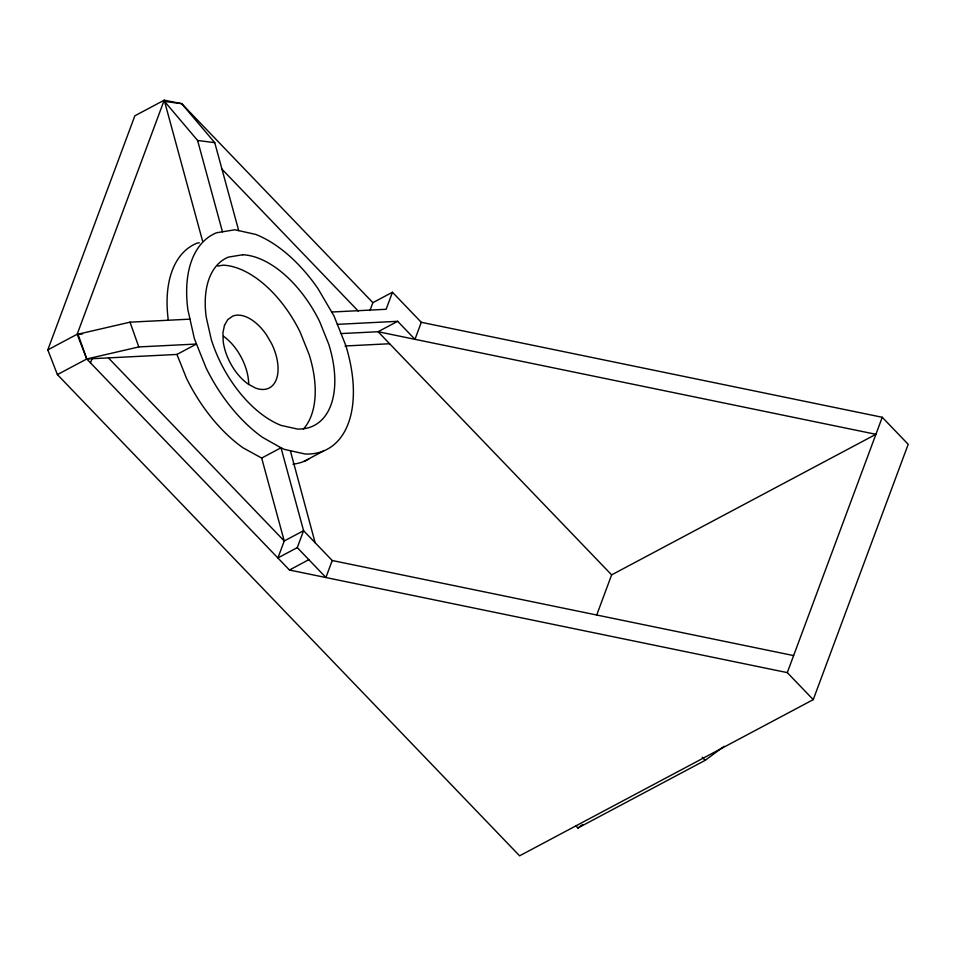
<?xml version="1.0" encoding="UTF-8"?>
<svg xmlns="http://www.w3.org/2000/svg" width="956" height="956" viewBox="0 0 956 956"><rect width="100%" height="100%" fill="white"/><g stroke="black" fill="none" stroke-linecap="round" stroke-linejoin="round"><path stroke-width="1.43" d="M372.864 302.67L392.45 292.261L421.297 322.303L882.245 417.282L908.2 444.301L813.245 699.637L519.598 855.823L57.396 374.597L47.8 349.872L134.856 115.796L164.217 100.177L181.712 103.654L372.864 302.67L369.948 310.533M813.245 699.637L787.29 672.618L289.465 570.027L90.509 362.886L92.063 358.715M261.669 458.067L284.243 540.976L277.945 557.91L297.28 547.621L303.578 530.688L281.004 447.778L262.613 437.406A121.663 68.772 62 0 1 206.054 367.845L194.391 338.723L187.89 309.804A121.663 68.772 62 0 1 216.534 232.774L234.913 229.775L255.682 234.411A121.663 68.772 62 0 1 317.954 288.581L333.979 315.934L345.642 345.056A121.663 68.772 62 0 1 305.119 454.004L284.35 449.368L281.004 447.778L261.669 458.067L243.027 447.814A121.663 68.772 62 0 1 186.48 378.265L176.944 354.437L86.757 358.978L57.396 374.597M392.45 292.261L386.116 309.29L331.684 312.026M108.398 357.891L284.243 540.976L303.578 530.688L332.222 560.515L325.912 577.484L297.28 547.621M421.297 322.303L414.964 339.32L397.66 321.312L337.349 324.347M596.628 615.246L611.637 574.879L875.923 434.311L378.086 331.72L341.304 333.572M787.29 672.618L882.245 417.282M575.942 825.936L577.938 828.015L582.67 824.514M577.938 828.015L705.181 760.331L724.11 746.313M289.465 570.027L308.836 559.654M47.8 349.872L77.161 334.253L82.467 333.979M176.944 354.437L196.518 344.029L138.787 346.932L86.757 358.978L77.161 334.253L164.217 100.177L202.505 240.781M397.66 321.312L378.086 331.72L611.637 574.879M303.924 461.425L323.498 451.005M189.981 319.149L130.028 322.16L77.998 334.206L86.757 358.978L90.509 362.886M199.338 242.8L196.96 243.183A121.663 68.772 62 0 0 168.304 320.224M217.657 266.067L223.154 265.171A94.548 53.452 62 0 1 300.148 332.126L309.206 354.76A94.548 53.452 62 0 1 303.446 428.993M345.02 345.988L389.63 343.742M214.753 142.671L181.712 103.654L164.563 101.444L197.593 140.46L214.753 142.671L238.701 230.611M332.222 560.515L793.623 655.589M221.72 168.913L358.261 311.082M702.182 757.212L705.181 760.331M130.028 322.16L138.787 346.932M197.593 140.46L222.473 231.806M290.349 450.706L315.133 542.721M223.525 336.261A40.319 22.789 62 0 1 248.703 384.587M308.884 458.988A121.663 68.772 62 0 1 292.954 464.174M224.493 325.279L222.915 332.808L223.214 341.674A40.319 22.789 62 0 0 247.986 383.954L255.192 387.921A40.319 22.789 62 0 0 271.635 343.694L266.33 334.636A40.319 22.789 62 0 0 232.714 316.137L227.827 319.591L224.493 325.279M242.74 254.762L228.448 257.092A94.548 53.452 62 0 0 206.185 316.962L211.252 339.428A94.548 53.452 62 0 0 281.16 425.42L297.304 429.017A94.548 53.452 62 0 0 328.792 344.351L319.722 321.718A94.548 53.452 62 0 0 242.74 254.762"/></g></svg>
